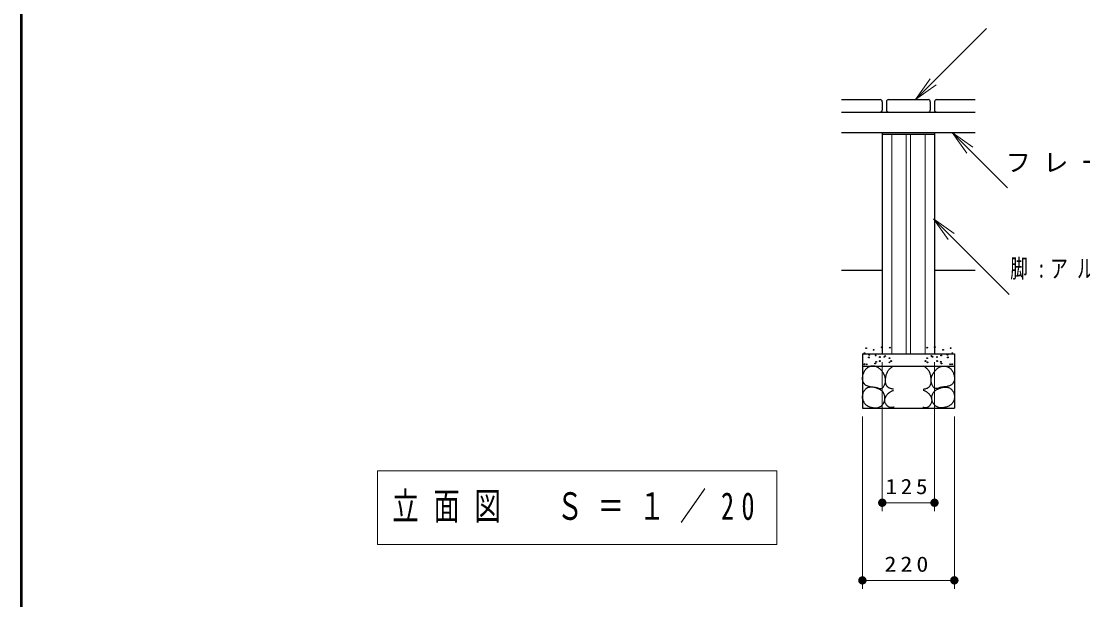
# Model space of a CAD drawing. Units: millimetres on the paper, scale 1:20. Extents: x -365 to 12, y -40 to 257.
# Drawn here: x -365 to -238, y 62.8 to 132.1 of the extents above; entities that cross this region are included whole.
import ezdxf

# ---------------------------------------------------------------- set-up
doc = ezdxf.new("R2010")
doc.units = ezdxf.units.MM
doc.layers.add('LY_1', color=7, linetype='Continuous', lineweight=25)
doc.layers.add('LY_2', color=7, linetype='Continuous', lineweight=13)
doc.styles.add('ＭＳ ゴシック', font='')
doc.styles.get('ＭＳ ゴシック').set_extended_font_data('MS Gothic')

# ---------------------------------------------------------------- blocks, each defined once
blk = doc.blocks.new('open_arrow')
at = {"color": 0, "linetype": 'Continuous', "lineweight": -2}
blk.add_lwpolyline([(7.5, 1.25), (0, 0), (7.5, -1.25)], dxfattribs=at)
blk = doc.blocks.new('filled_dot')
at = {"color": 0, "linetype": 'Continuous', "lineweight": -2, "const_width": 1.25}
blk.add_lwpolyline([(-0.625, 0, 1), (0.625, 0, 1)], format="xyb", close=True, dxfattribs=at)

msp = doc.modelspace()

# ---------------------------------------------------------------- linework, layer by layer
at = {"layer": 'LY_1', "lineweight": 13}
for p, q in [((-258.015, 122.701), (-249.53, 131.186)), ((-260.863, 118.543), (-260.863, 92.293)), ((-259.113, 118.543), (-259.113, 92.293)), ((-258.613, 118.543), (-258.613, 92.293)), ((-256.863, 118.543), (-256.863, 92.293)), ((-253.644, 118.768), (-247.014, 112.138)), ((-255.863, 108.443), (-246.792, 99.372)), ((-261.988, 91.293), (-261.988, 73.46)), ((-255.738, 91.293), (-255.738, 73.46)), ((-264.363, 84.793), (-264.363, 64.17)), ((-253.363, 84.793), (-253.363, 64.17)), ((-322.393, 78.272), (-322.393, 69.472)), ((-274.593, 78.272), (-322.393, 78.272)), ((-274.593, 69.472), (-274.593, 78.272)), ((-255.738, 74.46), (-261.988, 74.46)), ((-322.393, 69.472), (-274.593, 69.472)), ((-253.363, 65.17), (-264.363, 65.17))]:
    msp.add_line(p, q, dxfattribs=at)
at = {"layer": 'LY_1'}
for p, q in [((-266.863, 122.698), (-262.238, 122.698)), ((-261.988, 122.448), (-261.988, 121.448)), ((-261.488, 122.448), (-261.488, 121.448)), ((-261.238, 122.698), (-256.488, 122.698)), ((-256.238, 122.448), (-256.238, 121.448)), ((-255.738, 122.448), (-255.738, 121.448)), ((-255.488, 122.698), (-250.863, 122.698)), ((-266.863, 121.198), (-250.863, 121.198)), ((-266.863, 118.768), (-250.863, 118.768)), ((-261.988, 118.768), (-261.988, 92.293)), ((-261.988, 118.543), (-255.738, 118.543)), ((-255.738, 118.768), (-255.738, 92.293)), ((-266.863, 102.293), (-261.988, 102.293)), ((-255.738, 102.293), (-250.863, 102.293)), ((-264.363, 92.293), (-253.363, 92.293)), ((-264.363, 92.293), (-264.363, 85.793)), ((-253.363, 92.293), (-253.363, 85.793)), ((-264.363, 90.793), (-253.363, 90.793)), ((-264.363, 90.793), (-253.363, 90.793)), ((-264.363, 85.793), (-253.363, 85.793))]:
    msp.add_line(p, q, dxfattribs=at)
for centre in [(-263.921, 92.964), (-263.013, 92.749), (-262.038, 93.063), (-261.097, 93.013), (-256.629, 93.013), (-255.688, 93.063), (-254.713, 92.749), (-253.805, 92.964), (-264.12, 92.352), (-263.584, 91.849), (-263.541, 92.154), (-262.776, 92.083), (-262.292, 91.415), (-262.286, 91.89), (-261.742, 91.925), (-261.625, 92.022), (-261.114, 91.755), (-260.915, 91.411), (-256.811, 91.411), (-256.612, 91.755), (-256.101, 92.022), (-255.983, 91.925), (-255.44, 91.89), (-255.434, 91.415), (-254.949, 92.083), (-254.184, 92.154), (-254.142, 91.849), (-253.606, 92.352), (-264.103, 91.031), (-263.85, 91.022), (-262.829, 91.127), (-262.732, 91.312), (-261.14, 91.258), (-256.585, 91.258), (-254.994, 91.312), (-254.897, 91.127), (-253.876, 91.022), (-253.623, 91.031)]:
    msp.add_circle(centre, 0.05, dxfattribs=at)
for centre, start, end in [((-262.238, 122.448), 0, 89.99998), ((-261.238, 122.448), 89.99998, 179.99996), ((-256.488, 122.448), 0, 89.99998), ((-255.488, 122.448), 89.99998, 179.99996), ((-262.238, 121.448), 270.00002, 0), ((-261.238, 121.448), 179.99998, 270.00003), ((-256.488, 121.448), 270.00002, 0), ((-255.488, 121.448), 179.99998, 270.00003)]:
    msp.add_arc(centre, 0.25, start, end, dxfattribs=at)
for points, knots in [([(-263.201, 88.324), (-263.265, 88.331), (-263.329, 88.337), (-263.392, 88.348), (-263.455, 88.36), (-263.518, 88.373), (-263.58, 88.391), (-263.642, 88.408), (-263.704, 88.428), (-263.763, 88.452), (-263.823, 88.476), (-263.882, 88.503), (-263.937, 88.535), (-263.992, 88.567), (-264.047, 88.603), (-264.095, 88.645), (-264.144, 88.687), (-264.19, 88.734), (-264.227, 88.786), (-264.264, 88.837), (-264.294, 88.896), (-264.318, 88.955), (-264.341, 89.014), (-264.357, 89.078), (-264.368, 89.141), (-264.379, 89.204), (-264.383, 89.269), (-264.384, 89.333), (-264.385, 89.397), (-264.38, 89.462), (-264.372, 89.526), (-264.364, 89.589), (-264.351, 89.653), (-264.336, 89.715), (-264.32, 89.777), (-264.301, 89.839), (-264.279, 89.899), (-264.256, 89.96), (-264.231, 90.019), (-264.202, 90.076), (-264.173, 90.134), (-264.141, 90.19), (-264.106, 90.244), (-264.07, 90.297), (-264.032, 90.349), (-263.99, 90.398), (-263.948, 90.446), (-263.902, 90.493), (-263.854, 90.535), (-263.806, 90.576), (-263.754, 90.616), (-263.699, 90.649), (-263.645, 90.683), (-263.587, 90.713), (-263.527, 90.736), (-263.468, 90.76), (-263.405, 90.778), (-263.342, 90.791), (-263.28, 90.804), (-263.215, 90.811), (-263.151, 90.813), (-263.087, 90.815), (-263.022, 90.812), (-262.958, 90.803), (-262.895, 90.795), (-262.831, 90.782), (-262.77, 90.764), (-262.708, 90.745), (-262.648, 90.722), (-262.59, 90.694), (-262.533, 90.666), (-262.477, 90.632), (-262.424, 90.596), (-262.371, 90.559), (-262.321, 90.519), (-262.273, 90.476), (-262.225, 90.433), (-262.18, 90.387), (-262.137, 90.339), (-262.094, 90.292), (-262.053, 90.241), (-262.014, 90.19), (-261.975, 90.139), (-261.939, 90.086), (-261.904, 90.032), (-261.869, 89.978), (-261.836, 89.923), (-261.804, 89.867), (-261.773, 89.81), (-261.743, 89.753), (-261.717, 89.695), (-261.691, 89.636), (-261.667, 89.576), (-261.648, 89.515), (-261.629, 89.454), (-261.613, 89.391), (-261.603, 89.327), (-261.593, 89.264), (-261.588, 89.199), (-261.587, 89.135), (-261.587, 89.071), (-261.592, 89.006), (-261.601, 88.943), (-261.61, 88.879), (-261.623, 88.816), (-261.64, 88.754), (-261.657, 88.692), (-261.678, 88.631), (-261.703, 88.572), (-261.728, 88.513), (-261.756, 88.454), (-261.791, 88.4), (-261.825, 88.346), (-261.864, 88.292), (-261.91, 88.249), (-261.957, 88.206), (-262.012, 88.164), (-262.07, 88.143), (-262.128, 88.122), (-262.197, 88.119), (-262.26, 88.124), (-262.323, 88.128), (-262.386, 88.151), (-262.447, 88.169), (-262.509, 88.186), (-262.569, 88.212), (-262.631, 88.229), (-262.692, 88.247), (-262.755, 88.263), (-262.818, 88.275), (-262.881, 88.288), (-262.945, 88.295), (-263.009, 88.303), (-263.073, 88.311), (-263.137, 88.317), (-263.201, 88.324)], [0, 0, 0, 0, 1, 1, 1, 2, 2, 2, 3, 3, 3, 4, 4, 4, 5, 5, 5, 6, 6, 6, 7, 7, 7, 8, 8, 8, 9, 9, 9, 10, 10, 10, 11, 11, 11, 12, 12, 12, 13, 13, 13, 14, 14, 14, 15, 15, 15, 16, 16, 16, 17, 17, 17, 18, 18, 18, 19, 19, 19, 20, 20, 20, 21, 21, 21, 22, 22, 22, 23, 23, 23, 24, 24, 24, 25, 25, 25, 26, 26, 26, 27, 27, 27, 28, 28, 28, 29, 29, 29, 30, 30, 30, 31, 31, 31, 32, 32, 32, 33, 33, 33, 34, 34, 34, 35, 35, 35, 36, 36, 36, 37, 37, 37, 38, 38, 38, 39, 39, 39, 40, 40, 40, 41, 41, 41, 42, 42, 42, 43, 43, 43, 44, 44, 44, 45, 45, 45, 45]), ([(-260.624, 88.042), (-260.685, 88.05), (-260.746, 88.058), (-260.805, 88.07), (-260.865, 88.083), (-260.925, 88.099), (-260.983, 88.119), (-261.041, 88.138), (-261.099, 88.161), (-261.153, 88.189), (-261.207, 88.218), (-261.261, 88.25), (-261.308, 88.288), (-261.355, 88.327), (-261.399, 88.372), (-261.435, 88.421), (-261.471, 88.47), (-261.499, 88.526), (-261.522, 88.582), (-261.546, 88.638), (-261.561, 88.699), (-261.574, 88.759), (-261.586, 88.818), (-261.593, 88.88), (-261.598, 88.941), (-261.602, 89.002), (-261.602, 89.064), (-261.6, 89.125), (-261.599, 89.186), (-261.594, 89.248), (-261.588, 89.309), (-261.582, 89.37), (-261.574, 89.431), (-261.564, 89.491), (-261.554, 89.552), (-261.543, 89.612), (-261.529, 89.672), (-261.515, 89.732), (-261.5, 89.791), (-261.481, 89.85), (-261.462, 89.908), (-261.441, 89.966), (-261.417, 90.022), (-261.392, 90.078), (-261.365, 90.134), (-261.334, 90.186), (-261.303, 90.239), (-261.269, 90.291), (-261.231, 90.339), (-261.194, 90.387), (-261.152, 90.433), (-261.109, 90.477), (-261.066, 90.52), (-261.02, 90.561), (-260.972, 90.599), (-260.924, 90.638), (-260.874, 90.674), (-260.823, 90.707), (-260.771, 90.741), (-260.718, 90.77), (-260.664, 90.8)], [0, 0, 0, 0, 1, 1, 1, 2, 2, 2, 3, 3, 3, 4, 4, 4, 5, 5, 5, 6, 6, 6, 7, 7, 7, 8, 8, 8, 9, 9, 9, 10, 10, 10, 11, 11, 11, 12, 12, 12, 13, 13, 13, 14, 14, 14, 15, 15, 15, 16, 16, 16, 17, 17, 17, 18, 18, 18, 19, 19, 19, 20, 20, 20, 20]), ([(-257.102, 88.042), (-257.041, 88.05), (-256.98, 88.058), (-256.92, 88.07), (-256.861, 88.083), (-256.801, 88.099), (-256.743, 88.119), (-256.685, 88.138), (-256.627, 88.161), (-256.573, 88.189), (-256.519, 88.218), (-256.465, 88.25), (-256.418, 88.288), (-256.371, 88.327), (-256.327, 88.372), (-256.291, 88.421), (-256.255, 88.47), (-256.227, 88.526), (-256.203, 88.582), (-256.18, 88.638), (-256.164, 88.699), (-256.152, 88.759), (-256.139, 88.818), (-256.133, 88.88), (-256.128, 88.941), (-256.124, 89.002), (-256.124, 89.064), (-256.125, 89.125), (-256.127, 89.186), (-256.132, 89.248), (-256.138, 89.309), (-256.144, 89.37), (-256.152, 89.431), (-256.162, 89.491), (-256.172, 89.552), (-256.183, 89.612), (-256.197, 89.672), (-256.211, 89.732), (-256.226, 89.791), (-256.245, 89.85), (-256.264, 89.908), (-256.285, 89.966), (-256.309, 90.022), (-256.333, 90.078), (-256.361, 90.134), (-256.392, 90.186), (-256.423, 90.239), (-256.457, 90.291), (-256.495, 90.339), (-256.532, 90.387), (-256.574, 90.433), (-256.617, 90.477), (-256.66, 90.52), (-256.706, 90.561), (-256.754, 90.599), (-256.802, 90.638), (-256.852, 90.674), (-256.903, 90.707), (-256.954, 90.741), (-257.008, 90.77), (-257.062, 90.8)], [0, 0, 0, 0, 1, 1, 1, 2, 2, 2, 3, 3, 3, 4, 4, 4, 5, 5, 5, 6, 6, 6, 7, 7, 7, 8, 8, 8, 9, 9, 9, 10, 10, 10, 11, 11, 11, 12, 12, 12, 13, 13, 13, 14, 14, 14, 15, 15, 15, 16, 16, 16, 17, 17, 17, 18, 18, 18, 19, 19, 19, 20, 20, 20, 20]), ([(-254.525, 88.324), (-254.461, 88.331), (-254.397, 88.337), (-254.334, 88.348), (-254.271, 88.36), (-254.208, 88.373), (-254.146, 88.391), (-254.084, 88.408), (-254.022, 88.428), (-253.963, 88.452), (-253.903, 88.476), (-253.844, 88.503), (-253.789, 88.535), (-253.733, 88.567), (-253.679, 88.603), (-253.631, 88.645), (-253.582, 88.687), (-253.536, 88.734), (-253.499, 88.786), (-253.462, 88.837), (-253.432, 88.896), (-253.408, 88.955), (-253.384, 89.014), (-253.369, 89.078), (-253.358, 89.141), (-253.347, 89.204), (-253.342, 89.269), (-253.342, 89.333), (-253.341, 89.397), (-253.346, 89.462), (-253.354, 89.526), (-253.362, 89.589), (-253.375, 89.653), (-253.39, 89.715), (-253.406, 89.777), (-253.425, 89.839), (-253.447, 89.899), (-253.469, 89.96), (-253.495, 90.019), (-253.524, 90.076), (-253.553, 90.134), (-253.585, 90.19), (-253.62, 90.244), (-253.655, 90.297), (-253.694, 90.349), (-253.736, 90.398), (-253.778, 90.446), (-253.823, 90.493), (-253.872, 90.535), (-253.92, 90.576), (-253.972, 90.616), (-254.027, 90.649), (-254.081, 90.683), (-254.139, 90.713), (-254.199, 90.736), (-254.258, 90.76), (-254.321, 90.778), (-254.383, 90.791), (-254.446, 90.804), (-254.511, 90.811), (-254.575, 90.813), (-254.639, 90.815), (-254.704, 90.812), (-254.768, 90.803), (-254.831, 90.795), (-254.895, 90.782), (-254.956, 90.764), (-255.018, 90.745), (-255.078, 90.722), (-255.136, 90.694), (-255.193, 90.666), (-255.249, 90.632), (-255.302, 90.596), (-255.355, 90.559), (-255.405, 90.519), (-255.453, 90.476), (-255.501, 90.433), (-255.546, 90.387), (-255.589, 90.339), (-255.632, 90.292), (-255.673, 90.241), (-255.712, 90.19), (-255.75, 90.139), (-255.787, 90.086), (-255.822, 90.032), (-255.857, 89.978), (-255.89, 89.923), (-255.921, 89.867), (-255.953, 89.81), (-255.983, 89.753), (-256.009, 89.695), (-256.035, 89.636), (-256.059, 89.576), (-256.078, 89.515), (-256.097, 89.454), (-256.113, 89.391), (-256.123, 89.327), (-256.133, 89.264), (-256.138, 89.199), (-256.139, 89.135), (-256.139, 89.071), (-256.134, 89.006), (-256.125, 88.943), (-256.116, 88.879), (-256.103, 88.816), (-256.086, 88.754), (-256.069, 88.692), (-256.048, 88.631), (-256.023, 88.572), (-255.998, 88.513), (-255.97, 88.454), (-255.935, 88.4), (-255.9, 88.346), (-255.862, 88.292), (-255.815, 88.249), (-255.769, 88.206), (-255.714, 88.164), (-255.656, 88.143), (-255.597, 88.122), (-255.529, 88.119), (-255.466, 88.124), (-255.403, 88.128), (-255.34, 88.151), (-255.279, 88.169), (-255.217, 88.186), (-255.157, 88.212), (-255.095, 88.229), (-255.034, 88.247), (-254.971, 88.263), (-254.908, 88.275), (-254.845, 88.288), (-254.781, 88.295), (-254.717, 88.303), (-254.653, 88.311), (-254.589, 88.317), (-254.525, 88.324)], [0, 0, 0, 0, 1, 1, 1, 2, 2, 2, 3, 3, 3, 4, 4, 4, 5, 5, 5, 6, 6, 6, 7, 7, 7, 8, 8, 8, 9, 9, 9, 10, 10, 10, 11, 11, 11, 12, 12, 12, 13, 13, 13, 14, 14, 14, 15, 15, 15, 16, 16, 16, 17, 17, 17, 18, 18, 18, 19, 19, 19, 20, 20, 20, 21, 21, 21, 22, 22, 22, 23, 23, 23, 24, 24, 24, 25, 25, 25, 26, 26, 26, 27, 27, 27, 28, 28, 28, 29, 29, 29, 30, 30, 30, 31, 31, 31, 32, 32, 32, 33, 33, 33, 34, 34, 34, 35, 35, 35, 36, 36, 36, 37, 37, 37, 38, 38, 38, 39, 39, 39, 40, 40, 40, 41, 41, 41, 42, 42, 42, 43, 43, 43, 44, 44, 44, 45, 45, 45, 45]), ([(-263.1, 85.847), (-263.168, 85.859), (-263.235, 85.87), (-263.302, 85.886), (-263.368, 85.902), (-263.434, 85.922), (-263.498, 85.946), (-263.562, 85.969), (-263.626, 85.996), (-263.686, 86.027), (-263.747, 86.058), (-263.807, 86.093), (-263.863, 86.132), (-263.919, 86.171), (-263.973, 86.214), (-264.021, 86.262), (-264.07, 86.31), (-264.115, 86.362), (-264.155, 86.417), (-264.195, 86.473), (-264.229, 86.533), (-264.259, 86.594), (-264.288, 86.656), (-264.313, 86.72), (-264.332, 86.786), (-264.351, 86.851), (-264.365, 86.919), (-264.373, 86.987), (-264.381, 87.055), (-264.383, 87.124), (-264.38, 87.192), (-264.377, 87.26), (-264.368, 87.329), (-264.354, 87.395), (-264.34, 87.462), (-264.32, 87.528), (-264.295, 87.592), (-264.27, 87.655), (-264.24, 87.718), (-264.205, 87.776), (-264.171, 87.835), (-264.131, 87.892), (-264.087, 87.943), (-264.042, 87.995), (-263.993, 88.044), (-263.939, 88.086), (-263.886, 88.128), (-263.826, 88.165), (-263.765, 88.193), (-263.703, 88.222), (-263.637, 88.243), (-263.57, 88.258), (-263.504, 88.273), (-263.435, 88.281), (-263.367, 88.285), (-263.299, 88.288), (-263.23, 88.286), (-263.162, 88.281), (-263.094, 88.275), (-263.026, 88.265), (-262.958, 88.253), (-262.891, 88.241), (-262.824, 88.226), (-262.758, 88.208), (-262.692, 88.19), (-262.626, 88.17), (-262.562, 88.146), (-262.498, 88.123), (-262.434, 88.097), (-262.373, 88.067), (-262.311, 88.038), (-262.251, 88.005), (-262.193, 87.968), (-262.136, 87.93), (-262.08, 87.89), (-262.03, 87.844), (-261.979, 87.799), (-261.931, 87.749), (-261.889, 87.695), (-261.848, 87.641), (-261.811, 87.582), (-261.781, 87.521), (-261.751, 87.46), (-261.728, 87.394), (-261.71, 87.328), (-261.692, 87.263), (-261.681, 87.194), (-261.674, 87.126), (-261.668, 87.059), (-261.667, 86.989), (-261.671, 86.921), (-261.675, 86.853), (-261.685, 86.785), (-261.7, 86.718), (-261.715, 86.652), (-261.735, 86.585), (-261.76, 86.522), (-261.786, 86.459), (-261.817, 86.397), (-261.853, 86.339), (-261.889, 86.281), (-261.93, 86.226), (-261.976, 86.175), (-262.021, 86.124), (-262.072, 86.077), (-262.126, 86.035), (-262.179, 85.993), (-262.238, 85.956), (-262.299, 85.925), (-262.359, 85.894), (-262.424, 85.869), (-262.49, 85.851), (-262.555, 85.833), (-262.624, 85.822), (-262.692, 85.817), (-262.76, 85.811), (-262.829, 85.812), (-262.897, 85.817), (-262.965, 85.822), (-263.033, 85.835), (-263.1, 85.847)], [0, 0, 0, 0, 1, 1, 1, 2, 2, 2, 3, 3, 3, 4, 4, 4, 5, 5, 5, 6, 6, 6, 7, 7, 7, 8, 8, 8, 9, 9, 9, 10, 10, 10, 11, 11, 11, 12, 12, 12, 13, 13, 13, 14, 14, 14, 15, 15, 15, 16, 16, 16, 17, 17, 17, 18, 18, 18, 19, 19, 19, 20, 20, 20, 21, 21, 21, 22, 22, 22, 23, 23, 23, 24, 24, 24, 25, 25, 25, 26, 26, 26, 27, 27, 27, 28, 28, 28, 29, 29, 29, 30, 30, 30, 31, 31, 31, 32, 32, 32, 33, 33, 33, 34, 34, 34, 35, 35, 35, 36, 36, 36, 37, 37, 37, 38, 38, 38, 39, 39, 39, 40, 40, 40, 40]), ([(-260.583, 85.908), (-260.637, 85.893), (-260.69, 85.879), (-260.744, 85.87), (-260.798, 85.862), (-260.853, 85.855), (-260.908, 85.856), (-260.962, 85.856), (-261.018, 85.86), (-261.071, 85.872), (-261.124, 85.885), (-261.177, 85.904), (-261.225, 85.929), (-261.273, 85.954), (-261.319, 85.987), (-261.361, 86.022), (-261.403, 86.057), (-261.441, 86.097), (-261.476, 86.14), (-261.51, 86.182), (-261.541, 86.228), (-261.568, 86.276), (-261.595, 86.324), (-261.618, 86.374), (-261.637, 86.425), (-261.655, 86.477), (-261.67, 86.53), (-261.679, 86.584), (-261.688, 86.638), (-261.693, 86.694), (-261.691, 86.748), (-261.689, 86.803), (-261.681, 86.858), (-261.668, 86.911), (-261.656, 86.964), (-261.637, 87.017), (-261.616, 87.067), (-261.594, 87.117), (-261.568, 87.166), (-261.54, 87.213), (-261.511, 87.26), (-261.479, 87.305), (-261.445, 87.348), (-261.412, 87.391), (-261.375, 87.432), (-261.337, 87.472), (-261.299, 87.511), (-261.258, 87.549), (-261.216, 87.584), (-261.175, 87.619), (-261.131, 87.653), (-261.086, 87.684), (-261.041, 87.715), (-260.994, 87.744), (-260.946, 87.771), (-260.898, 87.797), (-260.848, 87.821), (-260.798, 87.843), (-260.748, 87.865), (-260.696, 87.883), (-260.644, 87.901)], [0, 0, 0, 0, 1, 1, 1, 2, 2, 2, 3, 3, 3, 4, 4, 4, 5, 5, 5, 6, 6, 6, 7, 7, 7, 8, 8, 8, 9, 9, 9, 10, 10, 10, 11, 11, 11, 12, 12, 12, 13, 13, 13, 14, 14, 14, 15, 15, 15, 16, 16, 16, 17, 17, 17, 18, 18, 18, 19, 19, 19, 20, 20, 20, 20]), ([(-257.142, 85.908), (-257.089, 85.893), (-257.036, 85.879), (-256.982, 85.87), (-256.928, 85.862), (-256.873, 85.855), (-256.818, 85.856), (-256.764, 85.856), (-256.708, 85.86), (-256.655, 85.872), (-256.602, 85.885), (-256.549, 85.904), (-256.501, 85.929), (-256.452, 85.954), (-256.407, 85.987), (-256.365, 86.022), (-256.323, 86.057), (-256.285, 86.097), (-256.25, 86.14), (-256.216, 86.182), (-256.185, 86.228), (-256.158, 86.276), (-256.131, 86.324), (-256.108, 86.374), (-256.089, 86.425), (-256.071, 86.477), (-256.056, 86.53), (-256.047, 86.584), (-256.038, 86.638), (-256.033, 86.694), (-256.035, 86.748), (-256.037, 86.803), (-256.045, 86.858), (-256.058, 86.911), (-256.07, 86.964), (-256.089, 87.017), (-256.11, 87.067), (-256.131, 87.117), (-256.158, 87.166), (-256.186, 87.213), (-256.214, 87.26), (-256.247, 87.305), (-256.28, 87.348), (-256.314, 87.391), (-256.351, 87.432), (-256.389, 87.472), (-256.427, 87.511), (-256.468, 87.549), (-256.509, 87.584), (-256.551, 87.619), (-256.595, 87.653), (-256.64, 87.684), (-256.685, 87.715), (-256.732, 87.744), (-256.78, 87.771), (-256.828, 87.797), (-256.878, 87.821), (-256.928, 87.843), (-256.978, 87.865), (-257.03, 87.883), (-257.082, 87.901)], [0, 0, 0, 0, 1, 1, 1, 2, 2, 2, 3, 3, 3, 4, 4, 4, 5, 5, 5, 6, 6, 6, 7, 7, 7, 8, 8, 8, 9, 9, 9, 10, 10, 10, 11, 11, 11, 12, 12, 12, 13, 13, 13, 14, 14, 14, 15, 15, 15, 16, 16, 16, 17, 17, 17, 18, 18, 18, 19, 19, 19, 20, 20, 20, 20]), ([(-254.626, 85.847), (-254.558, 85.859), (-254.491, 85.87), (-254.424, 85.886), (-254.358, 85.902), (-254.292, 85.922), (-254.228, 85.946), (-254.164, 85.969), (-254.1, 85.996), (-254.039, 86.027), (-253.979, 86.058), (-253.919, 86.093), (-253.863, 86.132), (-253.807, 86.171), (-253.753, 86.214), (-253.705, 86.262), (-253.656, 86.31), (-253.61, 86.362), (-253.571, 86.417), (-253.531, 86.473), (-253.496, 86.533), (-253.467, 86.594), (-253.437, 86.656), (-253.413, 86.72), (-253.394, 86.786), (-253.375, 86.851), (-253.361, 86.919), (-253.353, 86.987), (-253.345, 87.055), (-253.342, 87.124), (-253.345, 87.192), (-253.349, 87.26), (-253.357, 87.329), (-253.372, 87.395), (-253.386, 87.462), (-253.406, 87.528), (-253.431, 87.592), (-253.456, 87.655), (-253.486, 87.718), (-253.52, 87.776), (-253.555, 87.835), (-253.595, 87.892), (-253.639, 87.943), (-253.684, 87.995), (-253.733, 88.044), (-253.787, 88.086), (-253.84, 88.128), (-253.9, 88.165), (-253.961, 88.193), (-254.023, 88.222), (-254.089, 88.243), (-254.156, 88.258), (-254.222, 88.273), (-254.291, 88.281), (-254.359, 88.285), (-254.427, 88.288), (-254.496, 88.286), (-254.564, 88.281), (-254.632, 88.275), (-254.7, 88.265), (-254.767, 88.253), (-254.835, 88.241), (-254.902, 88.226), (-254.968, 88.208), (-255.034, 88.19), (-255.099, 88.17), (-255.164, 88.146), (-255.228, 88.123), (-255.292, 88.097), (-255.353, 88.067), (-255.414, 88.038), (-255.475, 88.005), (-255.532, 87.968), (-255.59, 87.93), (-255.645, 87.89), (-255.696, 87.844), (-255.747, 87.799), (-255.795, 87.749), (-255.837, 87.695), (-255.878, 87.641), (-255.915, 87.582), (-255.945, 87.521), (-255.975, 87.46), (-255.998, 87.394), (-256.016, 87.328), (-256.034, 87.263), (-256.045, 87.194), (-256.052, 87.126), (-256.058, 87.059), (-256.059, 86.989), (-256.055, 86.921), (-256.05, 86.853), (-256.041, 86.785), (-256.026, 86.718), (-256.011, 86.652), (-255.991, 86.585), (-255.966, 86.522), (-255.94, 86.459), (-255.909, 86.397), (-255.873, 86.339), (-255.837, 86.281), (-255.795, 86.226), (-255.75, 86.175), (-255.705, 86.124), (-255.654, 86.077), (-255.6, 86.035), (-255.546, 85.993), (-255.488, 85.956), (-255.427, 85.925), (-255.367, 85.894), (-255.302, 85.869), (-255.236, 85.851), (-255.17, 85.833), (-255.102, 85.822), (-255.034, 85.817), (-254.966, 85.811), (-254.897, 85.812), (-254.829, 85.817), (-254.761, 85.822), (-254.693, 85.835), (-254.626, 85.847)], [0, 0, 0, 0, 1, 1, 1, 2, 2, 2, 3, 3, 3, 4, 4, 4, 5, 5, 5, 6, 6, 6, 7, 7, 7, 8, 8, 8, 9, 9, 9, 10, 10, 10, 11, 11, 11, 12, 12, 12, 13, 13, 13, 14, 14, 14, 15, 15, 15, 16, 16, 16, 17, 17, 17, 18, 18, 18, 19, 19, 19, 20, 20, 20, 21, 21, 21, 22, 22, 22, 23, 23, 23, 24, 24, 24, 25, 25, 25, 26, 26, 26, 27, 27, 27, 28, 28, 28, 29, 29, 29, 30, 30, 30, 31, 31, 31, 32, 32, 32, 33, 33, 33, 34, 34, 34, 35, 35, 35, 36, 36, 36, 37, 37, 37, 38, 38, 38, 39, 39, 39, 40, 40, 40, 40])]:
    msp.add_open_spline(points, degree=3, knots=knots, dxfattribs=at)
at = {"layer": 'LY_2', "lineweight": 50}
msp.add_line((-365, 257), (-365, 0), dxfattribs=at)

# ---------------------------------------------------------------- block references
at = {"layer": 'LY_1', "lineweight": 13, "xscale": 0.4, "yscale": 0.4}
for name, p, rotation in [('open_arrow', (-258.015, 122.701), 45), ('open_arrow', (-253.644, 118.768), 315), ('open_arrow', (-255.863, 108.443), 315), ('filled_dot', (-255.738, 74.46), 180), ('filled_dot', (-253.363, 65.17), 180)]:
    msp.add_blockref(name, p, dxfattribs=dict(at, rotation=rotation))
for p in [(-261.988, 74.46), (-264.363, 65.17)]:
    msp.add_blockref('filled_dot', p, dxfattribs=at)

# ---------------------------------------------------------------- texts
at = {"layer": 'LY_1', "style": 'ＭＳ ゴシック'}
for s, insert, char_height, attachment_point in [('\\T1.5;フレーム:40ASGP', (-247.221, 115.138), 2.199, 4), ('\\T1.52;\\W0.7;脚:アルミ押出化粧材', (-246.668, 102.372), 2.199, 4), ('\\T1.56;\\W0.7;立面図\u3000Ｓ＝１／20', (-298.493, 73.872), 3.299, 5), ('\\T1.33;\\W1.1;125', (-258.863, 75.46), 1.833, 8), ('\\T1.33;\\W1.15;220', (-258.863, 66.17), 1.833, 8)]:
    msp.add_mtext(s, dxfattribs=dict(at, insert=insert, char_height=char_height, attachment_point=attachment_point))

doc.saveas('drawing.dxf')
